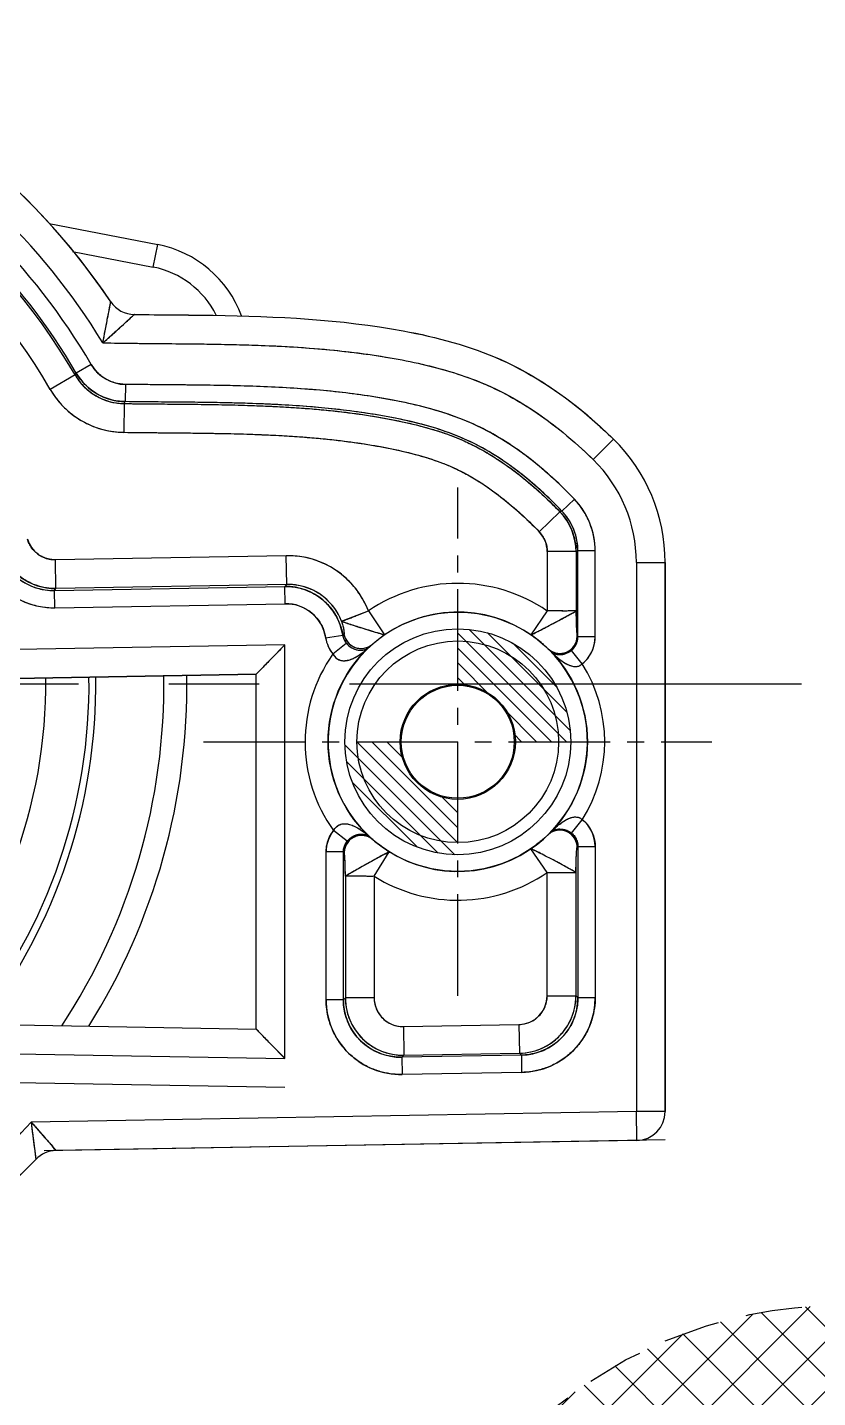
# Model space of a CAD drawing. Header units: millimetres. Extents: x 27300 to 28436, y -21252 to -20448.
# Drawn here: x 27889.26 to 27903.25, y -20642.56 to -20618.3 of the extents above; entities that cross this region are included whole.
import ezdxf

# ---------------------------------------------------------------- set-up
doc = ezdxf.new("R2010")
doc.units = ezdxf.units.MM
doc.header["$LTSCALE"] = 8
for name, pattern in [('CENTER', [2, 1.25, -0.25, 0.25, -0.25]), ('CENTER2', [1.125, 0.75, -0.125, 0.125, -0.125]), ('HIDDEN2', [0.1875, 0.125, -0.0625])]:
    doc.linetypes.add(name, pattern=pattern)
for name, color, linetype in [('Cav-cor', 30, 'Continuous'), ('CL', 1, 'Continuous'), ('PIN', 5, 'Continuous'), ('PRODUCT', 1, 'Continuous'), ('WT', 4, 'Continuous')]:
    doc.layers.add(name, color=color, linetype=linetype)

# ---------------------------------------------------------------- blocks, each defined once
blk = doc.blocks.new('20150513.114820')
at = {"layer": 'WT', "linetype": 'Continuous'}
h = blk.add_hatch(dxfattribs=at)
h.set_pattern_fill('ANSI37', color=125, scale=5, angle=270, style=0)
h.set_pattern_definition([(315, (23425.0146, -23957.4168), (0.441941738, 0.441941738), []), (45, (23425.0146, -23957.4168), (-0.441941738, 0.441941738), [])])
h.paths.add_polyline_path([(8, 0), (5.5, 0, 1), (-5.5, 0), (-8, 0, -1)])
h.paths.add_polyline_path([(-8, 0), (-5.5, 0, 0.414214), (0, -5.5, 0.414214), (5.5, 0), (8, 0, -0.414214), (0, -8, -0.414214)])
at = {"layer": 'WT', "color": 125, "linetype": 'CENTER2', "ltscale": 0.4}
for p, q in [((0, 8.788), (0, -8.788)), ((8.788, 0), (-8.788, 0))]:
    blk.add_line(p, q, dxfattribs=at)
at = {"layer": 'WT', "color": 125, "linetype": 'HIDDEN2'}
for radius in [8, 5.5, 4]:
    blk.add_circle((0, 0), radius, dxfattribs=at)

msp = doc.modelspace()

# ---------------------------------------------------------------- hatches: boundary and pattern name
at = {"layer": 'PIN', "linetype": 'Continuous'}
h = msp.add_hatch(dxfattribs=at)
h.set_pattern_fill('ANSI31', color=61, scale=1.5, angle=90, style=0)
h.set_pattern_definition([(135, (27662.16994, -20936.57917), (-0.13258252, -0.13258252), [])])
h.paths.add_polyline_path([(27897.879, -20630.951), (27898.879, -20630.951, 0.414214), (27896.879, -20628.951), (27896.879, -20629.951, -0.414214)])
h.paths.add_polyline_path([(27896.879, -20632.951), (27896.879, -20631.951, -0.414214), (27895.879, -20630.951), (27894.879, -20630.951, 0.414214)])

# ---------------------------------------------------------------- linework, layer by layer
at = {"linetype": 'HIDDEN2'}
msp.add_lwpolyline([(27865.667, -20623.154), (27865.667, -20637.154, 0.414214), (27873.667, -20645.154), (27897.667, -20645.154, 0.414214), (27905.667, -20637.154), (27905.667, -20623.154, 0.414214), (27897.667, -20615.154), (27873.667, -20615.154, 0.414214)], format="xyb", close=True, dxfattribs=at)
at = {"layer": 'Cav-cor', "color": 241}
for p, q in [((27890.104, -20624.456), (27889.664, -20624.711)), ((27890.104, -20624.456), (27890.125, -20624.423)), ((27890.389, -20624.269), (27890.125, -20624.423)), ((27890.996, -20624.624), (27890.993, -20624.929)), ((27890.973, -20624.963), (27890.966, -20625.472)), ((27890.973, -20624.963), (27890.993, -20624.929)), ((27899.278, -20625.956), (27899.635, -20625.592)), ((27898.943, -20626.655), (27898.723, -20626.867)), ((27898.687, -20626.879), (27898.32, -20627.232)), ((27898.723, -20626.867), (27898.687, -20626.879)), ((27898.462, -20627.585), (27898.462, -20628.635)), ((27898.972, -20627.585), (27898.462, -20627.585)), ((27899.006, -20627.572), (27898.972, -20627.585)), ((27898.972, -20627.585), (27898.972, -20628.635)), ((27899.006, -20629.094), (27899.006, -20627.572)), ((27899.312, -20627.572), (27899.006, -20627.572)), ((27899.312, -20629.094), (27899.312, -20627.572)), ((27893.843, -20627.657), (27889.757, -20627.728)), ((27889.766, -20628.237), (27889.757, -20627.728)), ((27893.852, -20628.166), (27893.843, -20627.657)), ((27900.041, -20627.775), (27900.041, -20637.499)), ((27900.041, -20627.775), (27900.551, -20627.775)), ((27900.551, -20637.499), (27900.551, -20627.775)), ((27889.741, -20628.272), (27893.818, -20628.201)), ((27889.741, -20628.272), (27889.766, -20628.237)), ((27889.746, -20628.578), (27889.741, -20628.272)), ((27893.852, -20628.166), (27889.766, -20628.237)), ((27893.852, -20628.166), (27893.818, -20628.201)), ((27893.823, -20628.506), (27893.818, -20628.201)), ((27889.746, -20628.578), (27893.823, -20628.506)), ((27895.296, -20628.635), (27895.584, -20629.056)), ((27898.462, -20628.635), (27898.174, -20629.056)), ((27894.54, -20629.108), (27894.842, -20629.061)), ((27894.842, -20629.061), (27894.864, -20629.041)), ((27899.312, -20629.094), (27899.006, -20629.094)), ((27893.819, -20629.236), (27888.74, -20629.325)), ((27893.819, -20629.236), (27893.309, -20629.755)), ((27893.819, -20636.556), (27893.819, -20629.236)), ((27894.668, -20629.396), (27894.905, -20629.205)), ((27895.367, -20629.224), (27895.368, -20629.224)), ((27898.47, -20629.296), (27898.473, -20629.299)), ((27898.473, -20629.3), (27898.474, -20629.301)), ((27899.083, -20629.57), (27898.892, -20629.332)), ((27888.133, -20629.845), (27893.309, -20629.755)), ((27893.309, -20636.037), (27893.309, -20629.755)), ((27898.892, -20632.569), (27899.083, -20632.331)), ((27894.92, -20632.713), (27894.681, -20632.523)), ((27894.549, -20635.517), (27894.549, -20632.902)), ((27894.854, -20632.902), (27894.549, -20632.902)), ((27894.854, -20635.517), (27894.854, -20632.902)), ((27894.854, -20632.902), (27894.862, -20632.909)), ((27894.862, -20632.909), (27894.869, -20632.915)), ((27895.398, -20633.333), (27895.667, -20632.9)), ((27895.667, -20632.9), (27895.667, -20632.9)), ((27898.462, -20633.266), (27898.174, -20632.845)), ((27899.006, -20632.808), (27899.006, -20635.48)), ((27899.006, -20632.808), (27899.312, -20632.808)), ((27899.312, -20632.808), (27899.312, -20635.48)), ((27894.889, -20633.333), (27894.889, -20635.482)), ((27895.398, -20633.333), (27895.398, -20635.482)), ((27898.462, -20635.447), (27898.462, -20633.266)), ((27898.972, -20635.447), (27898.972, -20633.266)), ((27894.854, -20635.517), (27894.549, -20635.517)), ((27894.854, -20635.517), (27894.889, -20635.482)), ((27895.398, -20635.482), (27894.889, -20635.482)), ((27898.462, -20635.447), (27898.972, -20635.447)), ((27899.006, -20635.48), (27898.972, -20635.447)), ((27899.006, -20635.48), (27899.312, -20635.48)), ((27884.431, -20635.882), (27893.309, -20636.037)), ((27893.819, -20636.556), (27893.309, -20636.037)), ((27895.916, -20635.992), (27897.962, -20635.956)), ((27895.916, -20635.992), (27895.925, -20636.501)), ((27897.962, -20635.956), (27897.971, -20636.465)), ((27886.125, -20636.422), (27893.819, -20636.556)), ((27898.005, -20636.499), (27895.891, -20636.536)), ((27895.891, -20636.536), (27895.925, -20636.501)), ((27895.891, -20636.536), (27895.896, -20636.841)), ((27895.925, -20636.501), (27897.971, -20636.465)), ((27898.005, -20636.499), (27897.971, -20636.465)), ((27898.005, -20636.499), (27898.01, -20636.804)), ((27898.01, -20636.804), (27895.896, -20636.841)), ((27900.041, -20637.499), (27889.325, -20637.686)), ((27900.05, -20638.008), (27900.041, -20637.499)), ((27900.551, -20637.499), (27900.041, -20637.499)), ((27900.05, -20638.008), (27889.769, -20638.188))]:
    msp.add_line(p, q, dxfattribs=at)
for points in [[(27895.368, -20629.224), (27895.379, -20629.214), (27895.388, -20629.206), (27895.399, -20629.197), (27895.413, -20629.186), (27895.427, -20629.174), (27895.443, -20629.161), (27895.461, -20629.147), (27895.479, -20629.133), (27895.499, -20629.117), (27895.521, -20629.101), (27895.544, -20629.084)], [(27895.544, -20629.084), (27895.568, -20629.067), (27895.584, -20629.056)], [(27898.174, -20629.056), (27898.195, -20629.071), (27898.224, -20629.091)], [(27898.224, -20629.091), (27898.251, -20629.111), (27898.276, -20629.131), (27898.3, -20629.149), (27898.321, -20629.167), (27898.341, -20629.183), (27898.355, -20629.195)], [(27898.36, -20629.199), (27898.377, -20629.213), (27898.393, -20629.227), (27898.407, -20629.239), (27898.42, -20629.251)], [(27898.42, -20629.251), (27898.432, -20629.261), (27898.442, -20629.271), (27898.451, -20629.279), (27898.459, -20629.286), (27898.465, -20629.292)], [(27898.355, -20632.707), (27898.34, -20632.719), (27898.32, -20632.736), (27898.298, -20632.753)], [(27895.667, -20632.9), (27895.622, -20632.87), (27895.527, -20632.804), (27895.492, -20632.778)], [(27898.298, -20632.753), (27898.275, -20632.772), (27898.25, -20632.791), (27898.223, -20632.811), (27898.194, -20632.831), (27898.174, -20632.845)]]:
    msp.add_lwpolyline(points, dxfattribs=at)
for radius in [1.785, 1.02]:
    msp.add_circle((27896.879, -20630.951), radius, dxfattribs=at)
for centre, radius, start, end in [((27880.661, -20629.931), 12.138, 33.9035, 126.0105), ((27880.661, -20629.931), 10.915, 30.1054, 74.8835), ((27880.661, -20629.931), 10.406, 30.1054, 74.8835), ((27880.661, -20629.931), 11.628, 31.317, 61.9741), ((27880.661, -20629.931), 11.255, 30.1987, 60.9596), ((27880.661, -20629.931), 10.95, 30.1987, 60.9596), ((27891.159, -20622.876), 0.51, 213.9035, 269.3771), ((27890.984, -20623.946), 1.017, 210.0475, 269.3372), ((27891.006, -20623.91), 1.019, 210.223, 269.2682), ((27891.005, -20623.911), 0.713, 210.1928, 269.2984), ((27890.985, -20623.945), 1.528, 210.0991, 269.2857), ((27897.491, -20627.775), 3.06, 0, 45.5242), ((27897.491, -20627.775), 2.55, 0, 45.5242), ((27897.987, -20627.572), 1.324, 359.9998, 43.7931), ((27897.952, -20627.586), 1.02, 0.0316, 43.8691), ((27897.988, -20627.571), 1.018, 359.9772, 43.8157), ((27889.748, -20627.219), 0.509, 196.603, 271.0137), ((27897.953, -20627.585), 0.509, 359.9975, 43.9031), ((27889.722, -20627.254), 1.324, 196.4456, 271.0135), ((27889.722, -20627.255), 1.017, 196.3991, 271.0598), ((27889.749, -20627.217), 1.02, 196.6768, 270.9399), ((27893.871, -20629.183), 1.527, 21.0408, 91.0363), ((27893.835, -20629.22), 1.019, 8.9771, 90.9658), ((27893.873, -20629.182), 1.016, 20.9898, 91.1474), ((27896.879, -20630.951), 2.805, 55.6346, 124.3608), ((27893.836, -20629.219), 0.713, 8.925, 91.0335), ((27896.879, -20630.951), 2.295, 49.9462, 124.3602), ((27891.307, -20615.221), 15.448, 296.7822, 297.7415), ((27898.687, -20629.08), 0.306, 226.0081, 359.7895), ((27898.701, -20629.095), 0.304, 308.7962, 0.2253), ((27897.187, -20630.948), 2.598, 45.5566, 45.9634), ((27898.704, -20629.098), 0.605, 308.7958, 0.0167), ((27896.879, -20630.951), 2.295, 131.2019, 45.9708), ((27895.172, -20628.992), 0.341, 218.8626, 240.266), ((27894.223, -20628.096), 1.605, 310.737, 312.9366), ((27899.928, -20627.945), 1.986, 224.5692, 228.0859), ((27898.669, -20629.184), 0.22, 224.6708, 237.3327), ((27898.67, -20629.055), 0.356, 299.0784, 308.7375), ((27896.879, -20630.951), 2.703, 144.9012, 215.5736), ((27898.962, -20629.449), 0.171, 308.6667, 315.2619), ((27896.879, -20630.951), 2.601, 327.94, 32.06), ((27880.584, -20629.931), 9.887, 322.4828, 0.7303), ((27899.928, -20633.956), 1.986, 131.91, 135.4311), ((27898.96, -20632.454), 0.175, 44.8212, 49.6627), ((27898.703, -20632.804), 0.607, 359.9739, 51.1974), ((27895.16, -20632.902), 0.611, 141.6606, 180.0065), ((27894.285, -20633.785), 1.547, 47.5052, 52.5185), ((27895.175, -20632.916), 0.306, 49.0891, 63.5917), ((27898.687, -20632.821), 0.306, 119.149, 133.9919), ((27898.669, -20632.717), 0.22, 122.5823, 135.3284), ((27898.67, -20632.846), 0.355, 51.2591, 60.0638), ((27898.701, -20632.806), 0.304, 359.7746, 51.2039), ((27898.686, -20632.822), 0.307, 0.2105, 15.0164), ((27895.176, -20632.916), 0.307, 165.3419, 179.8081), ((27902.787, -20646.489), 15.343, 118.0311, 118.9854), ((27897.187, -20630.953), 2.598, 314.0366, 314.4434), ((27896.879, -20630.951), 2.805, 238.1256, 304.3654), ((27895.872, -20635.518), 1.324, 179.9703, 271.0297), ((27895.871, -20635.519), 1.017, 179.9038, 271.0962), ((27895.909, -20635.481), 1.02, 180.0803, 270.9197), ((27895.907, -20635.483), 0.509, 179.9705, 271.0297), ((27897.953, -20635.447), 0.509, 270.9732, 0.027), ((27897.952, -20635.445), 1.02, 271.0775, 359.9225), ((27897.989, -20635.482), 1.017, 270.9104, 0.0896), ((27897.988, -20635.481), 1.324, 270.9738, 0.0262), ((27900.041, -20637.499), 0.51, 271, 0), ((27880.661, -20629.931), 11.628, 298.0259, 318.1701), ((27889.777, -20638.698), 0.51, 91, 136.1183), ((27880.661, -20629.931), 12.138, 233.9895, 316.1183)]:
    msp.add_arc(centre, radius, start, end, dxfattribs=at)
for points, knots in [([(27890.596, -20623.888), (27890.611, -20623.807), (27890.634, -20623.688), (27890.664, -20623.532), (27890.685, -20623.424), (27890.701, -20623.339), (27890.713, -20623.278), (27890.72, -20623.239), (27890.726, -20623.209), (27890.731, -20623.181), (27890.734, -20623.174), (27890.735, -20623.158), (27890.735, -20623.16)], [0, 0, 0, 0, 0.331689, 0.491537, 0.642732, 0.779612, 0.840152, 0.893474, 0.937938, 0.971647, 0.992756, 1, 1, 1, 1]), ([(27890.596, -20623.888), (27890.658, -20623.834), (27890.749, -20623.752), (27890.868, -20623.646), (27890.951, -20623.571), (27891.016, -20623.512), (27891.062, -20623.469), (27891.092, -20623.442), (27891.116, -20623.42), (27891.133, -20623.404), (27891.143, -20623.395), (27891.149, -20623.39), (27891.15, -20623.388), (27891.154, -20623.386), (27891.153, -20623.386)], [0, 0, 0, 0, 0.329907, 0.489007, 0.639789, 0.776801, 0.837665, 0.891479, 0.936574, 0.970933, 0.983439, 0.992557, 0.998131, 1, 1, 1, 1]), ([(27891.153, -20623.386), (27891.618, -20623.391), (27893.21, -20623.398), (27895.404, -20623.497), (27897.725, -20624.106), (27898.91, -20624.912), (27899.513, -20625.472), (27899.635, -20625.592)], [0, 0, 0, 0, 0.154868, 0.529325, 0.729295, 0.943712, 1, 1, 1, 1]), ([(27890.594, -20623.887), (27890.977, -20623.895), (27891.743, -20623.901), (27892.893, -20623.912), (27894.042, -20623.955), (27895.187, -20624.062), (27896.32, -20624.258), (27897.425, -20624.598), (27898.422, -20625.186), (27899.004, -20625.687), (27899.278, -20625.956)], [0, 0, 0, 0, 0.125055, 0.25011, 0.375161, 0.500201, 0.625219, 0.750136, 0.875022, 1, 1, 1, 1]), ([(27898.943, -20626.655), (27898.699, -20626.4), (27898.178, -20625.92), (27897.432, -20625.435), (27896.778, -20625.165), (27896.269, -20625.015), (27895.751, -20624.903), (27895.054, -20624.786), (27894.175, -20624.696), (27892.763, -20624.631), (27891.703, -20624.632), (27890.996, -20624.624)], [0, 0, 0, 0, 0.124962, 0.249838, 0.31237, 0.374892, 0.437423, 0.499938, 0.624949, 0.749966, 1, 1, 1, 1]), ([(27890.973, -20624.963), (27891.657, -20624.972), (27892.684, -20624.971), (27894.052, -20625.029), (27894.904, -20625.111), (27895.58, -20625.217), (27896.083, -20625.321), (27896.579, -20625.457), (27897.218, -20625.705), (27897.945, -20626.169), (27898.45, -20626.633), (27898.687, -20626.879)], [0, 0, 0, 0, 0.2501, 0.375144, 0.500174, 0.562696, 0.625216, 0.687727, 0.750224, 0.875049, 1, 1, 1, 1]), ([(27898.723, -20626.867), (27898.485, -20626.619), (27897.98, -20626.153), (27897.252, -20625.685), (27896.613, -20625.432), (27896.117, -20625.293), (27895.612, -20625.188), (27894.934, -20625.08), (27894.08, -20624.996), (27892.708, -20624.937), (27891.679, -20624.938), (27890.993, -20624.929)], [0, 0, 0, 0, 0.124961, 0.249819, 0.312354, 0.374875, 0.437407, 0.499923, 0.624938, 0.749959, 1, 1, 1, 1]), ([(27890.966, -20625.472), (27891.292, -20625.476), (27891.942, -20625.481), (27892.919, -20625.493), (27893.894, -20625.53), (27894.868, -20625.615), (27895.831, -20625.772), (27896.619, -20625.993), (27897.197, -20626.296), (27897.733, -20626.667), (27898.095, -20626.998), (27898.32, -20627.232)], [0, 0, 0, 0, 0.125052, 0.250103, 0.375149, 0.500183, 0.625193, 0.750056, 0.812547, 0.875056, 1, 1, 1, 1]), ([(27894.821, -20628.818), (27894.825, -20628.814), (27894.842, -20628.811), (27894.871, -20628.799), (27894.916, -20628.781), (27894.975, -20628.759), (27895.045, -20628.732), (27895.153, -20628.69), (27895.238, -20628.657), (27895.296, -20628.635)], [0, 0, 0, 0, 0.030336, 0.094786, 0.191072, 0.31586, 0.464676, 0.632316, 1, 1, 1, 1]), ([(27894.821, -20628.818), (27894.831, -20628.844), (27894.846, -20628.893), (27894.858, -20628.953), (27894.863, -20628.994), (27894.866, -20629.016), (27894.865, -20629.031), (27894.865, -20629.039), (27894.864, -20629.041)], [0, 0, 0, 0, 0.362633, 0.676458, 0.80291, 0.902265, 0.969442, 1, 1, 1, 1]), ([(27894.821, -20628.818), (27894.855, -20628.83), (27894.963, -20628.867), (27895.207, -20628.944), (27895.417, -20629.009), (27895.554, -20629.049)], [0, 0, 0, 0, 0.141281, 0.442524, 1, 1, 1, 1]), ([(27898.972, -20628.635), (27898.956, -20628.635), (27898.878, -20628.635), (27898.708, -20628.637), (27898.554, -20628.632), (27898.462, -20628.635)], [0, 0, 0, 0, 0.090828, 0.460611, 1, 1, 1, 1]), ([(27898.497, -20628.893), (27898.554, -20628.864), (27898.637, -20628.82), (27898.743, -20628.763), (27898.814, -20628.724), (27898.874, -20628.691), (27898.921, -20628.665), (27898.953, -20628.649), (27898.966, -20628.637), (27898.972, -20628.635)], [0, 0, 0, 0, 0.353139, 0.521028, 0.673142, 0.80212, 0.901953, 0.969587, 1, 1, 1, 1]), ([(27898.972, -20628.635), (27898.972, -20628.687), (27898.973, -20628.763), (27898.975, -20628.862), (27898.978, -20628.928), (27898.981, -20628.985), (27898.984, -20629.031), (27898.987, -20629.06), (27898.99, -20629.075), (27898.992, -20629.08), (27898.993, -20629.081)], [0, 0, 0, 0, 0.346273, 0.511289, 0.662348, 0.793048, 0.897005, 0.967899, 0.989068, 1, 1, 1, 1]), ([(27894.864, -20629.041), (27894.872, -20629.094), (27894.919, -20629.198), (27895.057, -20629.295), (27895.225, -20629.309), (27895.327, -20629.259), (27895.367, -20629.224)], [0, 0, 0, 0, 0.250105, 0.500295, 0.750271, 1, 1, 1, 1]), ([(27895.554, -20629.049), (27895.561, -20629.051), (27895.57, -20629.052), (27895.582, -20629.058), (27895.584, -20629.056)], [0, 0, 0, 0, 0.719264, 1, 1, 1, 1]), ([(27898.174, -20629.056), (27898.175, -20629.057), (27898.178, -20629.055), (27898.183, -20629.054), (27898.19, -20629.05), (27898.206, -20629.043), (27898.232, -20629.03), (27898.254, -20629.018), (27898.267, -20629.012)], [0, 0, 0, 0, 0.022131, 0.073079, 0.154076, 0.265393, 0.577479, 1, 1, 1, 1]), ([(27894.668, -20629.396), (27894.683, -20629.426), (27894.725, -20629.478), (27894.814, -20629.517), (27894.905, -20629.517), (27895.015, -20629.486), (27895.139, -20629.417), (27895.228, -20629.348), (27895.27, -20629.311)], [0, 0, 0, 0, 0.141456, 0.275077, 0.400453, 0.521838, 0.761, 1, 1, 1, 1]), ([(27895.003, -20629.288), (27895.061, -20629.321), (27895.178, -20629.349), (27895.284, -20629.3), (27895.316, -20629.27)], [0, 0, 0, 0, 0.607582, 1, 1, 1, 1]), ([(27898.551, -20629.369), (27898.557, -20629.373), (27898.584, -20629.389), (27898.614, -20629.399), (27898.637, -20629.403)], [0, 0, 0, 0, 0.233441, 1, 1, 1, 1]), ([(27898.637, -20629.403), (27898.65, -20629.405), (27898.72, -20629.413), (27898.793, -20629.393), (27898.843, -20629.366)], [0, 0, 0, 0, 0.189968, 1, 1, 1, 1]), ([(27898.684, -20629.493), (27898.711, -20629.514), (27898.768, -20629.554), (27898.859, -20629.603), (27898.947, -20629.625), (27899.02, -20629.614), (27899.054, -20629.595), (27899.069, -20629.583)], [0, 0, 0, 0, 0.242348, 0.485835, 0.734121, 0.864561, 1, 1, 1, 1]), ([(27894.681, -20632.523), (27894.694, -20632.497), (27894.73, -20632.449), (27894.829, -20632.394), (27894.967, -20632.406), (27895.104, -20632.471), (27895.187, -20632.527), (27895.227, -20632.558)], [0, 0, 0, 0, 0.141297, 0.276249, 0.522864, 0.761815, 1, 1, 1, 1]), ([(27898.551, -20632.532), (27898.557, -20632.528), (27898.584, -20632.512), (27898.615, -20632.502), (27898.639, -20632.498)], [0, 0, 0, 0, 0.233063, 1, 1, 1, 1]), ([(27898.639, -20632.498), (27898.652, -20632.496), (27898.723, -20632.489), (27898.797, -20632.509), (27898.847, -20632.538)], [0, 0, 0, 0, 0.189118, 1, 1, 1, 1]), ([(27898.686, -20632.407), (27898.713, -20632.386), (27898.77, -20632.346), (27898.862, -20632.297), (27898.951, -20632.276), (27899.024, -20632.289), (27899.058, -20632.309), (27899.073, -20632.321)], [0, 0, 0, 0, 0.24213, 0.485458, 0.733851, 0.864551, 1, 1, 1, 1]), ([(27895.311, -20632.641), (27895.271, -20632.621), (27895.18, -20632.599), (27895.044, -20632.628), (27894.933, -20632.712), (27894.89, -20632.795), (27894.879, -20632.838)], [0, 0, 0, 0, 0.249773, 0.499768, 0.749913, 1, 1, 1, 1]), ([(27894.92, -20632.713), (27894.981, -20632.636), (27895.139, -20632.551), (27895.292, -20632.609), (27895.331, -20632.645)], [0, 0, 0, 0, 0.650033, 1, 1, 1, 1]), ([(27898.982, -20632.742), (27898.97, -20632.698), (27898.925, -20632.613), (27898.81, -20632.53), (27898.67, -20632.505), (27898.578, -20632.531), (27898.538, -20632.554)], [0, 0, 0, 0, 0.250076, 0.50024, 0.750246, 1, 1, 1, 1]), ([(27894.889, -20633.333), (27894.889, -20633.284), (27894.888, -20633.213), (27894.885, -20633.12), (27894.883, -20633.058), (27894.88, -20633.004), (27894.877, -20632.962), (27894.874, -20632.934), (27894.871, -20632.921), (27894.87, -20632.916), (27894.869, -20632.915)], [0, 0, 0, 0, 0.347039, 0.512357, 0.663602, 0.794329, 0.898108, 0.968576, 0.989431, 1, 1, 1, 1]), ([(27895.667, -20632.9), (27895.667, -20632.899), (27895.664, -20632.9), (27895.656, -20632.903), (27895.639, -20632.913), (27895.611, -20632.927), (27895.589, -20632.939), (27895.576, -20632.946)], [0, 0, 0, 0, 0.022382, 0.073428, 0.265674, 0.577625, 1, 1, 1, 1]), ([(27898.2, -20632.856), (27898.194, -20632.853), (27898.186, -20632.849), (27898.178, -20632.846), (27898.175, -20632.845), (27898.174, -20632.845)], [0, 0, 0, 0, 0.724628, 0.916608, 1, 1, 1, 1]), ([(27898.972, -20633.266), (27898.968, -20633.265), (27898.958, -20633.257), (27898.938, -20633.245), (27898.906, -20633.227), (27898.865, -20633.205), (27898.816, -20633.178), (27898.737, -20633.135), (27898.63, -20633.078), (27898.501, -20633.009), (27898.356, -20632.935), (27898.257, -20632.884), (27898.2, -20632.856)], [0, 0, 0, 0, 0.013046, 0.041349, 0.082917, 0.136766, 0.20184, 0.27606, 0.44262, 0.6175, 0.78063, 1, 1, 1, 1]), ([(27898.972, -20633.266), (27898.972, -20633.215), (27898.973, -20633.138), (27898.975, -20633.04), (27898.978, -20632.973), (27898.981, -20632.916), (27898.984, -20632.871), (27898.987, -20632.841), (27898.99, -20632.827), (27898.992, -20632.822), (27898.993, -20632.82)], [0, 0, 0, 0, 0.346273, 0.511289, 0.662348, 0.793048, 0.897005, 0.967899, 0.989068, 1, 1, 1, 1]), ([(27895.352, -20633.068), (27895.297, -20633.098), (27895.216, -20633.143), (27895.112, -20633.202), (27895.042, -20633.242), (27894.984, -20633.276), (27894.938, -20633.302), (27894.907, -20633.319), (27894.894, -20633.331), (27894.889, -20633.333)], [0, 0, 0, 0, 0.352924, 0.520738, 0.672846, 0.801849, 0.901694, 0.969361, 1, 1, 1, 1]), ([(27895.398, -20633.333), (27895.335, -20633.334), (27895.197, -20633.332), (27895.027, -20633.334), (27894.92, -20633.332), (27894.889, -20633.333)], [0, 0, 0, 0, 0.370684, 0.81364, 1, 1, 1, 1]), ([(27898.462, -20633.266), (27898.525, -20633.268), (27898.663, -20633.265), (27898.833, -20633.267), (27898.94, -20633.266), (27898.972, -20633.266)], [0, 0, 0, 0, 0.370648, 0.813601, 1, 1, 1, 1]), ([(27889.325, -20637.686), (27889.334, -20637.761), (27889.349, -20637.873), (27889.367, -20638.018), (27889.38, -20638.117), (27889.39, -20638.193), (27889.397, -20638.246), (27889.401, -20638.279), (27889.405, -20638.305), (27889.407, -20638.328), (27889.409, -20638.334), (27889.409, -20638.346), (27889.41, -20638.344)], [0, 0, 0, 0, 0.344853, 0.508919, 0.661416, 0.795891, 0.853801, 0.903811, 0.944625, 0.974959, 0.993653, 1, 1, 1, 1]), ([(27889.325, -20637.686), (27889.351, -20637.713), (27889.446, -20637.818), (27889.539, -20637.925), (27889.609, -20638.004)], [0, 0, 0, 0, 0.261373, 1, 1, 1, 1]), ([(27889.609, -20638.004), (27889.63, -20638.028), (27889.66, -20638.062), (27889.698, -20638.106), (27889.721, -20638.133), (27889.739, -20638.155), (27889.757, -20638.173), (27889.76, -20638.18), (27889.77, -20638.188), (27889.769, -20638.188)], [0, 0, 0, 0, 0.393015, 0.563383, 0.711481, 0.83324, 0.924496, 0.981295, 1, 1, 1, 1])]:
    msp.add_open_spline(points, degree=3, knots=knots, dxfattribs=at)
for points in [[(27894.54, -20629.108), (27894.556, -20629.212), (27894.602, -20629.315), (27894.668, -20629.396)], [(27894.842, -20629.061), (27894.85, -20629.113), (27894.872, -20629.164), (27894.905, -20629.205)], [(27898.601, -20629.423), (27898.628, -20629.447), (27898.656, -20629.471), (27898.684, -20629.493)], [(27898.601, -20632.478), (27898.629, -20632.454), (27898.657, -20632.43), (27898.686, -20632.407)], [(27894.854, -20632.902), (27894.854, -20632.835), (27894.878, -20632.765), (27894.92, -20632.713)]]:
    msp.add_open_spline(points, degree=3, dxfattribs=at)
at = {"layer": 'CL', "color": 6, "linetype": 'CENTER', "ltscale": 0.8}
msp.add_line((27902.962, -20629.931), (27865.404, -20629.931), dxfattribs=at)
at = {"layer": 'PIN', "color": 61, "linetype": 'CENTER2', "ltscale": 0.3}
for p, q in [((27896.879, -20635.451), (27896.879, -20626.451)), ((27892.379, -20630.951), (27901.379, -20630.951))]:
    msp.add_line(p, q, dxfattribs=at)
at = {"layer": 'PIN', "color": 61}
for radius in [2, 1]:
    msp.add_circle((27896.879, -20630.951), radius, dxfattribs=at)
at = {"layer": 'PRODUCT'}
for p, q in [((27889.646, -20621.775), (27891.567, -20622.148)), ((27890.056, -20622.27), (27891.489, -20622.549)), ((27891.489, -20622.549), (27891.567, -20622.148)), ((27890.104, -20624.456), (27889.664, -20624.711)), ((27890.104, -20624.456), (27890.125, -20624.423)), ((27890.389, -20624.269), (27890.125, -20624.423)), ((27890.996, -20624.624), (27890.993, -20624.929)), ((27890.973, -20624.963), (27890.966, -20625.472)), ((27890.973, -20624.963), (27890.993, -20624.929)), ((27899.278, -20625.956), (27899.635, -20625.592)), ((27898.943, -20626.655), (27898.723, -20626.867)), ((27898.687, -20626.879), (27898.32, -20627.232)), ((27898.723, -20626.867), (27898.687, -20626.879)), ((27898.462, -20627.585), (27898.462, -20628.635)), ((27898.972, -20627.585), (27898.462, -20627.585)), ((27898.972, -20627.585), (27898.972, -20628.635)), ((27899.006, -20629.094), (27899.006, -20627.572)), ((27899.312, -20627.572), (27899.006, -20627.572)), ((27899.312, -20629.094), (27899.312, -20627.572)), ((27893.843, -20627.657), (27889.757, -20627.728)), ((27889.766, -20628.237), (27889.757, -20627.728)), ((27893.852, -20628.166), (27893.843, -20627.657)), ((27900.041, -20627.775), (27900.041, -20637.499)), ((27900.041, -20627.775), (27900.551, -20627.775)), ((27900.551, -20627.775), (27900.551, -20637.499)), ((27889.741, -20628.272), (27893.818, -20628.201)), ((27889.746, -20628.578), (27889.741, -20628.272)), ((27893.852, -20628.166), (27889.766, -20628.237)), ((27893.852, -20628.166), (27893.818, -20628.201)), ((27893.823, -20628.506), (27893.818, -20628.201)), ((27889.746, -20628.578), (27893.823, -20628.506)), ((27894.821, -20628.818), (27895.296, -20628.635)), ((27895.296, -20628.635), (27895.584, -20629.056)), ((27898.462, -20628.635), (27898.174, -20629.056)), ((27894.54, -20629.108), (27894.842, -20629.061)), ((27894.842, -20629.061), (27894.864, -20629.041)), ((27899.312, -20629.094), (27899.006, -20629.094)), ((27893.819, -20629.236), (27888.74, -20629.325)), ((27893.819, -20636.556), (27893.819, -20629.236)), ((27894.668, -20629.396), (27894.905, -20629.205)), ((27899.083, -20629.57), (27898.892, -20629.332)), ((27893.309, -20629.755), (27888.127, -20629.846)), ((27893.309, -20636.037), (27893.309, -20629.755)), ((27898.892, -20632.569), (27899.083, -20632.331)), ((27894.92, -20632.713), (27894.681, -20632.523)), ((27894.549, -20635.517), (27894.549, -20632.902)), ((27894.854, -20632.902), (27894.549, -20632.902)), ((27894.854, -20635.517), (27894.854, -20632.902)), ((27895.398, -20633.333), (27895.667, -20632.9)), ((27898.462, -20633.266), (27898.174, -20632.845)), ((27899.006, -20632.808), (27899.006, -20635.48)), ((27899.006, -20632.808), (27899.312, -20632.808)), ((27899.312, -20632.808), (27899.312, -20635.48)), ((27894.889, -20633.333), (27894.889, -20635.482)), ((27895.398, -20633.333), (27895.398, -20635.482)), ((27898.462, -20635.447), (27898.462, -20633.266)), ((27898.972, -20635.447), (27898.972, -20633.266)), ((27894.854, -20635.517), (27894.549, -20635.517)), ((27894.854, -20635.517), (27894.889, -20635.482)), ((27895.398, -20635.482), (27894.889, -20635.482)), ((27898.462, -20635.447), (27898.972, -20635.447)), ((27899.006, -20635.48), (27898.972, -20635.447)), ((27899.006, -20635.48), (27899.312, -20635.48)), ((27884.431, -20635.882), (27893.309, -20636.037)), ((27884.854, -20635.89), (27893.309, -20636.037)), ((27895.916, -20635.992), (27897.962, -20635.956)), ((27895.916, -20635.992), (27895.925, -20636.501)), ((27897.962, -20635.956), (27897.971, -20636.465)), ((27886.125, -20636.422), (27893.819, -20636.556)), ((27898.005, -20636.499), (27895.891, -20636.536)), ((27895.891, -20636.536), (27895.925, -20636.501)), ((27895.891, -20636.536), (27895.896, -20636.841)), ((27895.925, -20636.501), (27897.971, -20636.465)), ((27898.005, -20636.499), (27897.971, -20636.465)), ((27898.005, -20636.499), (27898.01, -20636.804)), ((27898.01, -20636.804), (27895.896, -20636.841)), ((27884.777, -20636.909), (27893.819, -20637.066)), ((27900.041, -20637.499), (27889.325, -20637.686)), ((27900.041, -20637.499), (27889.326, -20637.686)), ((27900.05, -20638.008), (27900.041, -20637.499)), ((27900.551, -20637.499), (27900.041, -20637.499)), ((27900.551, -20638), (27889.554, -20638.192)), ((27900.05, -20638.008), (27889.769, -20638.188))]:
    msp.add_line(p, q, dxfattribs=at)
for radius in [2.295, 1.785, 1.02]:
    msp.add_circle((27896.879, -20630.951), radius, dxfattribs=at)
for centre, radius, start, end in [((27880.661, -20629.931), 12.138, 33.9035, 316.1183), ((27880.661, -20629.931), 10.915, 30.1054, 74.8835), ((27880.661, -20629.931), 10.406, 30.1054, 74.8835), ((27880.661, -20629.931), 11.628, 31.317, 61.9741), ((27880.661, -20629.931), 11.255, 30.1987, 60.9596), ((27880.661, -20629.931), 10.95, 30.1987, 60.9596), ((27891.188, -20624.095), 1.984, 20.1784, 79), ((27891.188, -20624.095), 1.576, 26.1973, 79), ((27891.159, -20622.876), 0.51, 213.9035, 269.3771), ((27897.491, -20627.775), 3.06, 0, 45.5242), ((27897.491, -20627.775), 2.55, 0, 45.5242), ((27896.879, -20630.951), 2.805, 55.6346, 124.3608), ((27896.879, -20630.951), 2.703, 144.9012, 215.5736), ((27896.879, -20630.951), 2.601, 327.94, 32.06), ((27880.661, -20629.931), 8.925, 317.7297, 0.6894), ((27880.661, -20629.931), 9.69, 321.4944, 0.7398), ((27880.661, -20629.931), 11.016, 326.7035, 0.8158), ((27880.661, -20629.931), 11.424, 327.9904, 0.824), ((27896.879, -20630.951), 2.805, 238.1256, 304.3654), ((27900.041, -20637.499), 0.51, 271, 0), ((27880.661, -20629.931), 11.628, 298.0259, 318.1701), ((27889.777, -20638.698), 0.51, 91, 136.1183)]:
    msp.add_arc(centre, radius, start, end, dxfattribs=at)
for points, start_tangent, end_tangent in [([(27890.596, -20623.888), (27890.638, -20623.669), (27890.673, -20623.485), (27890.701, -20623.34), (27890.721, -20623.238), (27890.732, -20623.179), (27890.735, -20623.16)], (0.184237, 0.982882), (0.187464, 0.982272)), ([(27890.596, -20623.888), (27890.764, -20623.739), (27890.904, -20623.613), (27891.015, -20623.512), (27891.094, -20623.441), (27891.138, -20623.399), (27891.153, -20623.386)], (0.756428, 0.654077), (0.735194, 0.677857)), ([(27891.153, -20623.386), (27892.549, -20623.4), (27895.913, -20623.676), (27897.642, -20624.186), (27899.259, -20625.244), (27899.635, -20625.592)], (0.999941, -0.010871), (0.713546, -0.700608)), ([(27890.594, -20623.887), (27891.692, -20623.901), (27892.688, -20623.913), (27893.563, -20623.939), (27894.345, -20623.987), (27895.046, -20624.059), (27895.679, -20624.152), (27896.248, -20624.266), (27896.759, -20624.402), (27897.241, -20624.57), (27897.723, -20624.792), (27898.223, -20625.09), (27898.743, -20625.475), (27899.278, -20625.956)], (0.99982, -0.018962), (0.713525, -0.70063)), ([(27890.104, -20624.456), (27890.167, -20624.552), (27890.25, -20624.65), (27890.352, -20624.743), (27890.469, -20624.823), (27890.597, -20624.886), (27890.728, -20624.93), (27890.855, -20624.955), (27890.973, -20624.963)], (0.500912, -0.865498), (0.99993, -0.011792)), ([(27890.993, -20624.929), (27890.86, -20624.919), (27890.716, -20624.887), (27890.569, -20624.831), (27890.43, -20624.751), (27890.306, -20624.651), (27890.203, -20624.538), (27890.125, -20624.423)], (-0.999918, 0.012799), (-0.5034, 0.864054)), ([(27890.996, -20624.624), (27890.904, -20624.616), (27890.803, -20624.594), (27890.7, -20624.555), (27890.602, -20624.499), (27890.516, -20624.429), (27890.444, -20624.35), (27890.389, -20624.269)], (-0.999924, 0.012318), (-0.502993, 0.864291)), ([(27889.664, -20624.711), (27889.759, -20624.855), (27889.883, -20625.003), (27890.035, -20625.141), (27890.211, -20625.262), (27890.402, -20625.357), (27890.599, -20625.423), (27890.791, -20625.46), (27890.966, -20625.472)], (0.501577, -0.865113), (0.999921, -0.012561)), ([(27898.943, -20626.655), (27898.391, -20626.132), (27897.85, -20625.719), (27897.305, -20625.398), (27896.672, -20625.139), (27895.942, -20624.946), (27895.12, -20624.804), (27894.219, -20624.709), (27893.231, -20624.657), (27892.158, -20624.635), (27890.996, -20624.624)], (-0.692018, 0.721881), (-0.999924, 0.012324)), ([(27890.973, -20624.963), (27891.555, -20624.969), (27892.09, -20624.974), (27892.585, -20624.981), (27893.05, -20624.991), (27893.486, -20625.007), (27893.886, -20625.027), (27894.253, -20625.053), (27894.589, -20625.083), (27894.902, -20625.118), (27895.195, -20625.158), (27895.473, -20625.202), (27895.728, -20625.249), (27895.956, -20625.297), (27896.168, -20625.347), (27896.372, -20625.402), (27896.576, -20625.465), (27896.79, -20625.541), (27897.02, -20625.638), (27897.271, -20625.763), (27897.533, -20625.917), (27897.8, -20626.099), (27898.079, -20626.315), (27898.374, -20626.572), (27898.687, -20626.879)], (0.999921, -0.012575), (0.693398, -0.720555)), ([(27898.723, -20626.867), (27898.192, -20626.364), (27897.679, -20625.971), (27897.168, -20625.671), (27896.577, -20625.429), (27895.878, -20625.244), (27895.078, -20625.107), (27894.195, -20625.014), (27893.221, -20624.962), (27892.155, -20624.94), (27890.993, -20624.929)], (-0.692045, 0.721854), (-0.999924, 0.012337)), ([(27890.966, -20625.472), (27891.55, -20625.478), (27892.084, -20625.483), (27892.577, -20625.49), (27893.035, -20625.5), (27893.464, -20625.516), (27893.856, -20625.536), (27894.212, -20625.561), (27894.538, -20625.59), (27894.839, -20625.624), (27895.121, -20625.662), (27895.387, -20625.704), (27895.629, -20625.748), (27895.845, -20625.794), (27896.043, -20625.841), (27896.231, -20625.892), (27896.416, -20625.949), (27896.607, -20626.017), (27896.808, -20626.101), (27897.028, -20626.211), (27897.26, -20626.347), (27897.501, -20626.511), (27897.756, -20626.708), (27898.028, -20626.946), (27898.32, -20627.232)], (0.999921, -0.012574), (0.693396, -0.720557)), ([(27899.312, -20627.572), (27899.29, -20627.333), (27899.218, -20627.083), (27899.097, -20626.849), (27898.943, -20626.655)], (0.000004, 1), (-0.692114, 0.721788)), ([(27898.687, -20626.879), (27898.808, -20627.032), (27898.898, -20627.205), (27898.953, -20627.391), (27898.972, -20627.585)], (0.692968, -0.720969), (0.000602, -1)), ([(27899.006, -20627.572), (27898.989, -20627.388), (27898.934, -20627.196), (27898.841, -20627.016), (27898.723, -20626.867)], (0.000332, 1), (-0.692323, 0.721588)), ([(27889.757, -20627.728), (27889.673, -20627.723), (27889.582, -20627.7), (27889.491, -20627.658), (27889.408, -20627.598), (27889.34, -20627.524), (27889.291, -20627.443), (27889.26, -20627.364)], (-0.999847, -0.017478), (-0.285935, 0.958249)), ([(27898.32, -20627.232), (27898.38, -20627.308), (27898.425, -20627.395), (27898.453, -20627.489), (27898.462, -20627.585)], (0.69332, -0.72063), (0.000097, -1)), ([(27888.453, -20627.629), (27888.564, -20627.895), (27888.729, -20628.129), (27888.94, -20628.322), (27889.187, -20628.464), (27889.459, -20628.551), (27889.746, -20628.578)], (0.283506, -0.95897), (0.999847, 0.017464)), ([(27888.746, -20627.542), (27888.832, -20627.748), (27888.959, -20627.928), (27889.12, -20628.075), (27889.31, -20628.185), (27889.519, -20628.252), (27889.741, -20628.272)], (0.28282, -0.959173), (0.999836, 0.018084)), ([(27889.766, -20628.237), (27889.599, -20628.226), (27889.416, -20628.181), (27889.234, -20628.098), (27889.068, -20627.977), (27888.932, -20627.828), (27888.834, -20627.667), (27888.772, -20627.51)], (-0.999865, -0.016426), (-0.286948, 0.957946)), ([(27895.296, -20628.635), (27895.156, -20628.358), (27894.963, -20628.116), (27894.725, -20627.917), (27894.451, -20627.771), (27894.154, -20627.683), (27893.843, -20627.657)], (-0.358989, 0.933342), (-0.999846, -0.017532)), ([(27899.006, -20627.572), (27898.989, -20627.579), (27898.972, -20627.585)], (-0.927847, -0.372962), (-0.927495, -0.373834)), ([(27889.741, -20628.272), (27889.753, -20628.255), (27889.766, -20628.237)], (0.591599, 0.806232), (0.590488, 0.807046)), ([(27893.818, -20628.201), (27894.059, -20628.226), (27894.288, -20628.307), (27894.491, -20628.44), (27894.656, -20628.616), (27894.776, -20628.827), (27894.842, -20629.061)], (0.999864, 0.016488), (0.156129, -0.987737)), ([(27894.821, -20628.818), (27894.728, -20628.633), (27894.599, -20628.471), (27894.44, -20628.339), (27894.258, -20628.242), (27894.059, -20628.183), (27893.852, -20628.166)], (-0.357999, 0.933722), (-0.999822, -0.018885)), ([(27893.823, -20628.506), (27893.992, -20628.523), (27894.152, -20628.58), (27894.295, -20628.673), (27894.411, -20628.797), (27894.494, -20628.946), (27894.54, -20629.108)], (0.999852, 0.017185), (0.155344, -0.98786)), ([(27894.821, -20628.818), (27894.846, -20628.897), (27894.854, -20628.934), (27894.86, -20628.967), (27894.864, -20628.996), (27894.865, -20629.019), (27894.865, -20629.034), (27894.865, -20629.039), (27894.864, -20629.041)], (0.352132, -0.93595), (-0.739683, -0.672955)), ([(27894.821, -20628.818), (27894.861, -20628.833), (27894.95, -20628.862), (27895.074, -20628.902), (27895.217, -20628.947), (27895.357, -20628.99), (27895.475, -20629.026), (27895.554, -20629.049), (27895.584, -20629.056)], (0.937794, -0.347192), (0.825506, 0.564394)), ([(27898.174, -20629.056), (27898.2, -20629.046), (27898.267, -20629.012), (27898.371, -20628.959), (27898.497, -20628.893), (27898.633, -20628.822), (27898.761, -20628.753), (27898.868, -20628.694), (27898.941, -20628.654), (27898.972, -20628.635)], (0.825491, -0.564416), (0.953709, 0.300731)), ([(27898.972, -20628.635), (27898.937, -20628.635), (27898.865, -20628.635), (27898.772, -20628.636), (27898.667, -20628.635), (27898.561, -20628.634), (27898.462, -20628.635)], (-0.999966, -0.00822), (-0.999566, -0.029453)), ([(27898.972, -20628.635), (27898.973, -20628.79), (27898.976, -20628.864), (27898.978, -20628.931), (27898.981, -20628.989), (27898.985, -20629.036), (27898.987, -20629.053), (27898.989, -20629.067), (27898.991, -20629.076), (27898.993, -20629.081)], (0.000864, -1), (0.71797, -0.696074)), ([(27894.54, -20629.108), (27894.586, -20629.263), (27894.668, -20629.396)], (0.155215, -0.987881), (0.626821, -0.779163)), ([(27894.842, -20629.061), (27894.865, -20629.138), (27894.905, -20629.205)], (0.152985, -0.988228), (0.626675, -0.779281)), ([(27894.864, -20629.041), (27894.887, -20629.119)], (0.156088, -0.987743), (0.410478, -0.911871)), ([(27898.892, -20629.332), (27898.953, -20629.266), (27898.993, -20629.184), (27899.006, -20629.094)], (0.779814, 0.626012), (-0.002634, 0.999997)), ([(27898.952, -20629.232), (27898.98, -20629.169), (27898.993, -20629.081)], (0.498553, 0.866859), (0.002991, 0.999996)), ([(27899.006, -20629.094), (27898.999, -20629.087), (27898.993, -20629.081)], (-0.713936, 0.700211), (-0.718889, 0.695125)), ([(27899.083, -20629.57), (27899.206, -20629.438), (27899.284, -20629.274), (27899.312, -20629.094)], (0.77946, 0.626452), (0.000069, 1)), ([(27893.819, -20629.236), (27893.725, -20629.332), (27893.629, -20629.429), (27893.537, -20629.523), (27893.453, -20629.609), (27893.381, -20629.682), (27893.33, -20629.734), (27893.309, -20629.755)], (-0.700909, -0.71325), (-0.700909, -0.71325)), ([(27894.668, -20629.396), (27894.714, -20629.458), (27894.774, -20629.498), (27894.847, -20629.515), (27894.928, -20629.509), (27895.009, -20629.483), (27895.085, -20629.445), (27895.154, -20629.401), (27895.216, -20629.356), (27895.27, -20629.311)], (0.474166, -0.880436), (0.757778, 0.652512)), ([(27894.887, -20629.119), (27894.93, -20629.188), (27894.99, -20629.243)], (0.410478, -0.911871), (0.81664, -0.577147)), ([(27894.905, -20629.205), (27894.951, -20629.252), (27895.003, -20629.288), (27895.058, -20629.313), (27895.114, -20629.327), (27895.165, -20629.33), (27895.208, -20629.325), (27895.244, -20629.315), (27895.274, -20629.301), (27895.297, -20629.286), (27895.316, -20629.27)], (0.626765, -0.779208), (0.732171, 0.681121)), ([(27894.99, -20629.243), (27895.062, -20629.281), (27895.141, -20629.298), (27895.222, -20629.294)], (0.81664, -0.577147), (0.983034, 0.183425)), ([(27895.222, -20629.294), (27895.3, -20629.269), (27895.367, -20629.224)], (0.983034, 0.183425), (0.752393, 0.658714)), ([(27895.27, -20629.311), (27895.316, -20629.27)], (0.757778, 0.652512), (0.732175, 0.681117)), ([(27898.474, -20629.301), (27898.546, -20629.352), (27898.611, -20629.377)], (0.718986, -0.695024), (0.969391, -0.245521)), ([(27898.513, -20629.339), (27898.551, -20629.369), (27898.592, -20629.39)], (0.702401, -0.711781), (0.933196, -0.359369)), ([(27898.513, -20629.339), (27898.601, -20629.423), (27898.684, -20629.493), (27898.763, -20629.549), (27898.839, -20629.589), (27898.91, -20629.614), (27898.976, -20629.619), (27899.034, -20629.604), (27899.083, -20629.57)], (0.702333, -0.711848), (0.703716, 0.710481)), ([(27898.592, -20629.39), (27898.637, -20629.403), (27898.686, -20629.407), (27898.737, -20629.403), (27898.79, -20629.389), (27898.843, -20629.366), (27898.892, -20629.332)], (0.933196, -0.359369), (0.779635, 0.626235)), ([(27898.768, -20629.375), (27898.806, -20629.362), (27898.882, -20629.316), (27898.941, -20629.249), (27898.952, -20629.232)], (0.963418, 0.268003), (0.498553, 0.866859)), ([(27898.611, -20629.377), (27898.631, -20629.381), (27898.72, -20629.384), (27898.768, -20629.375)], (0.969391, -0.245521), (0.963418, 0.268003)), ([(27894.681, -20632.523), (27894.721, -20632.467), (27894.779, -20632.424), (27894.854, -20632.403), (27894.939, -20632.409), (27895.03, -20632.438), (27895.126, -20632.488), (27895.227, -20632.558), (27895.331, -20632.645)], (0.464591, 0.885525), (0.738111, -0.67468)), ([(27898.513, -20632.562), (27898.601, -20632.478), (27898.686, -20632.407), (27898.766, -20632.351), (27898.842, -20632.31), (27898.915, -20632.287), (27898.982, -20632.283), (27899.039, -20632.299), (27899.083, -20632.331)], (0.702335, 0.711847), (0.704872, -0.709334)), ([(27898.593, -20632.511), (27898.639, -20632.498), (27898.688, -20632.494), (27898.741, -20632.499), (27898.795, -20632.514), (27898.847, -20632.538), (27898.892, -20632.569)], (0.934621, 0.355646), (0.779735, -0.62611)), ([(27899.083, -20632.331), (27899.199, -20632.454), (27899.281, -20632.616), (27899.312, -20632.808)], (0.779368, -0.626566), (-0.00012, -1)), ([(27894.549, -20632.902), (27894.565, -20632.763), (27894.611, -20632.634), (27894.681, -20632.523)], (-0.000221, 1), (0.620626, 0.784107)), ([(27894.854, -20632.902), (27894.862, -20632.833), (27894.885, -20632.768), (27894.92, -20632.713)], (-0.002514, 0.999997), (0.620384, 0.784298)), ([(27895.014, -20632.655), (27894.975, -20632.684), (27894.918, -20632.75), (27894.881, -20632.829), (27894.879, -20632.838)], (-0.85007, -0.52667), (-0.253167, -0.967423)), ([(27894.92, -20632.713), (27894.96, -20632.67), (27895.011, -20632.632), (27895.068, -20632.604), (27895.127, -20632.589), (27895.184, -20632.586), (27895.237, -20632.594), (27895.286, -20632.613)], (0.620421, 0.784269), (0.881978, -0.471291)), ([(27895.238, -20632.616), (27895.219, -20632.613), (27895.132, -20632.613), (27895.048, -20632.637), (27895.014, -20632.655)], (-0.978804, 0.204798), (-0.85007, -0.52667)), ([(27895.375, -20632.684), (27895.302, -20632.637), (27895.238, -20632.616)], (-0.755332, 0.655342), (-0.978804, 0.204798)), ([(27898.611, -20632.524), (27898.546, -20632.549), (27898.474, -20632.601)], (-0.969391, -0.245521), (-0.718986, -0.695024)), ([(27898.513, -20632.562), (27898.551, -20632.532), (27898.593, -20632.511)], (0.702396, 0.711787), (0.934621, 0.355646)), ([(27898.768, -20632.526), (27898.72, -20632.517), (27898.631, -20632.52), (27898.611, -20632.524)], (-0.963418, 0.268003), (-0.969391, -0.245521)), ([(27898.952, -20632.669), (27898.941, -20632.652), (27898.882, -20632.586), (27898.806, -20632.539), (27898.768, -20632.526)], (-0.498553, 0.866859), (-0.963418, 0.268003)), ([(27898.892, -20632.569), (27898.95, -20632.63), (27898.991, -20632.712), (27899.006, -20632.808)], (0.779753, -0.626087), (-0.002721, -0.999996)), ([(27898.993, -20632.82), (27898.98, -20632.732), (27898.952, -20632.669)], (-0.002991, 0.999996), (-0.498553, 0.866859)), ([(27894.854, -20632.902), (27894.862, -20632.909), (27894.869, -20632.915)], (0.750392, -0.660993), (0.755255, -0.655431)), ([(27894.879, -20632.838), (27894.869, -20632.915)], (-0.253167, -0.967423), (-0.002717, -0.999996)), ([(27894.889, -20633.333), (27894.888, -20633.26), (27894.887, -20633.187), (27894.885, -20633.118), (27894.882, -20633.055), (27894.879, -20633), (27894.878, -20632.977), (27894.876, -20632.957), (27894.874, -20632.94), (27894.872, -20632.928), (27894.871, -20632.919), (27894.869, -20632.915)], (-0.001122, 0.999999), (-0.755271, 0.655413)), ([(27895.667, -20632.9), (27895.643, -20632.911), (27895.576, -20632.946), (27895.475, -20633), (27895.352, -20633.068), (27895.22, -20633.141), (27895.094, -20633.212), (27894.99, -20633.272), (27894.919, -20633.313), (27894.889, -20633.333)], (-0.849211, 0.528054), (-0.925326, -0.379171)), ([(27898.972, -20633.266), (27898.941, -20633.247), (27898.868, -20633.207), (27898.761, -20633.148), (27898.633, -20633.079), (27898.497, -20633.008), (27898.371, -20632.942), (27898.267, -20632.89), (27898.2, -20632.856), (27898.174, -20632.845)], (-0.953709, 0.300731), (-0.82549, -0.564417)), ([(27898.972, -20633.266), (27898.973, -20633.111), (27898.976, -20633.038), (27898.978, -20632.97), (27898.981, -20632.912), (27898.985, -20632.866), (27898.987, -20632.848), (27898.989, -20632.834), (27898.991, -20632.825), (27898.993, -20632.82)], (0.000864, 1), (0.717972, 0.696072)), ([(27899.006, -20632.808), (27898.999, -20632.814), (27898.993, -20632.82)], (-0.713936, -0.700211), (-0.71889, -0.695124)), ([(27895.398, -20633.333), (27895.297, -20633.334), (27895.191, -20633.332), (27895.086, -20633.332), (27894.992, -20633.333), (27894.922, -20633.333), (27894.889, -20633.333)], (-0.999708, -0.02415), (-0.999867, -0.016309)), ([(27898.462, -20633.266), (27898.561, -20633.267), (27898.667, -20633.266), (27898.772, -20633.266), (27898.865, -20633.266), (27898.937, -20633.266), (27898.972, -20633.266)], (0.999566, -0.029453), (0.999966, -0.00822)), ([(27895.896, -20636.841), (27895.731, -20636.834), (27895.54, -20636.799), (27895.336, -20636.728), (27895.133, -20636.616), (27894.947, -20636.465), (27894.792, -20636.282), (27894.675, -20636.081), (27894.598, -20635.877), (27894.559, -20635.684), (27894.549, -20635.517)], (-0.999847, -0.017467), (0.000011, 1)), ([(27895.891, -20636.536), (27895.764, -20636.53), (27895.617, -20636.503), (27895.459, -20636.449), (27895.303, -20636.362), (27895.16, -20636.246), (27895.041, -20636.106), (27894.951, -20635.951), (27894.892, -20635.794), (27894.862, -20635.646), (27894.854, -20635.517)], (-0.999833, -0.018293), (0.000839, 1)), ([(27894.889, -20635.482), (27894.915, -20635.711), (27894.992, -20635.929), (27895.116, -20636.123), (27895.281, -20636.285), (27895.478, -20636.405), (27895.695, -20636.478), (27895.925, -20636.501)], (0.001485, -0.999999), (0.999871, 0.016056)), ([(27895.398, -20635.482), (27895.411, -20635.597), (27895.449, -20635.705), (27895.511, -20635.803), (27895.594, -20635.884), (27895.692, -20635.944), (27895.802, -20635.981), (27895.916, -20635.992)], (0.000194, -1), (0.999848, 0.017449)), ([(27897.962, -20635.956), (27898.073, -20635.941), (27898.18, -20635.903), (27898.275, -20635.842), (27898.354, -20635.761), (27898.413, -20635.665), (27898.45, -20635.558), (27898.462, -20635.447)], (0.999845, 0.017628), (-0.00001, 1)), ([(27897.971, -20636.465), (27898.195, -20636.436), (27898.406, -20636.358), (27898.596, -20636.236), (27898.754, -20636.075), (27898.873, -20635.883), (27898.946, -20635.671), (27898.972, -20635.447)], (0.999822, 0.018881), (0.001343, 0.999999)), ([(27899.006, -20635.48), (27898.996, -20635.621), (27898.96, -20635.783), (27898.89, -20635.954), (27898.782, -20636.118), (27898.643, -20636.261), (27898.481, -20636.372), (27898.311, -20636.447), (27898.147, -20636.486), (27898.005, -20636.499)], (0.000816, -1), (-0.999862, -0.016636)), ([(27899.312, -20635.48), (27899.299, -20635.663), (27899.252, -20635.874), (27899.16, -20636.096), (27899.021, -20636.309), (27898.839, -20636.494), (27898.629, -20636.639), (27898.407, -20636.736), (27898.195, -20636.788), (27898.01, -20636.804)], (0.000021, -1), (-0.999848, -0.01743)), ([(27893.819, -20636.556), (27893.725, -20636.46), (27893.629, -20636.363), (27893.537, -20636.27), (27893.453, -20636.184), (27893.381, -20636.111), (27893.33, -20636.058), (27893.309, -20636.037)], (-0.700909, 0.71325), (-0.700909, 0.71325)), ([(27889.325, -20637.686), (27889.483, -20637.861), (27889.609, -20638.004), (27889.699, -20638.108), (27889.752, -20638.169), (27889.769, -20638.188)], (0.68075, -0.732516), (-0.999848, -0.017452)), ([(27889.325, -20637.686), (27889.35, -20637.886), (27889.372, -20638.055), (27889.389, -20638.186), (27889.401, -20638.276), (27889.408, -20638.328), (27889.41, -20638.344)], (0.114544, -0.993418), (0.131194, -0.991357))]:
    msp.add_spline(points, degree=3, dxfattribs=dict(at, start_tangent=start_tangent, end_tangent=end_tangent))

# ---------------------------------------------------------------- block references
at = {"layer": 'WT', "rotation": 90.00000000000001}
msp.add_blockref('20150513.114820', (27903.661, -20648.931), dxfattribs=at)

doc.saveas('drawing.dxf')
